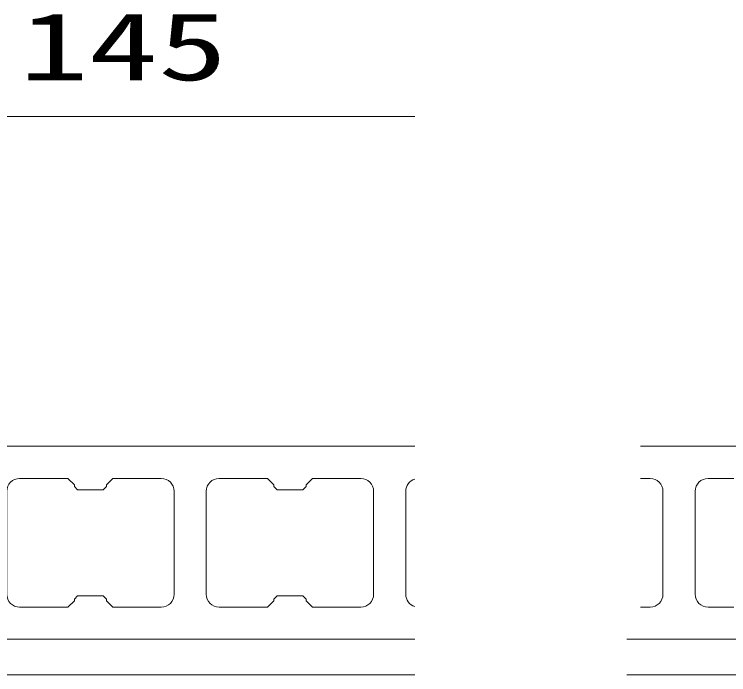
# Model space of a CAD drawing. Units: millimetres, scale not verified. Extents: x -12715 to 12220, y -3766 to 4210.
# Drawn here: x -3528.6 to -3417.6, y 2655.8 to 2758.4 of the extents above; entities that cross this region are included whole.
import ezdxf
from ezdxf.enums import TextEntityAlignment as Align

# ---------------------------------------------------------------- set-up
doc = ezdxf.new("R2010")
doc.units = ezdxf.units.MM
doc.header["$LTSCALE"] = 5.7
for name, color, linetype, lineweight in [('0-1_デッキ', 7, 'Continuous', 9), ('0-3_寸法', 7, 'Continuous', 9), ('0-5_根太', 4, 'Continuous', 9)]:
    doc.layers.add(name, color=color, linetype=linetype, lineweight=lineweight)
doc.styles.add('ＭＳ ゴシック', font='')
doc.styles.get('ＭＳ ゴシック').set_extended_font_data('MS Gothic')

# ---------------------------------------------------------------- blocks, each defined once
blk = doc.blocks.new('シンボル-12')
at = {"layer": '0-1_デッキ'}
for p, q in [((-9160, 600), (-10380.2, 600)), ((-10380.2, 400), (-10320, 400)), ((-9960, 400), (-9800, 400)), ((-10240, 320), (-10240, -320)), ((-10040, -320), (-10040, 320)), ((-10320, -400), (-10380.2, -400)), ((-9800, -400), (-9960, -400)), ((-10380.2, -600), (-9160, -600))]:
    blk.add_line(p, q, dxfattribs=at)
for centre, start, end in [((-10320, 320), 360, 90), ((-9960, 320), 90, 180), ((-10320, -320), 270, 360), ((-9960, -320), 180, 270)]:
    blk.add_arc(centre, 80, start, end, dxfattribs=at)
blk = doc.blocks.new('グループ-17-1')
at = {"layer": '0-1_デッキ'}
for p, q in [((-1210, 600), (-4825.4, 600)), ((-1150, 540), (-1210, 600)), ((-1150, 489.8), (-1150, 540)), ((-1196.9, 442.5), (-1157.6, 473.9)), ((-4490, 400), (-4190, 400)), ((-4190, 400), (-4150, 360)), ((-3950, 360), (-3910, 400)), ((-3910, 400), (-3610, 400)), ((-3250, 400), (-2950, 400)), ((-2950, 400), (-2910, 360)), ((-2710, 360), (-2670, 400)), ((-2670, 400), (-2370, 400)), ((-2010, 400), (-1850, 400)), ((-1240, 406.6), (-1240, 412.9)), ((-1225.5, 432.3), (-1203.8, 438.9)), ((-4150, 360), (-4150, 350)), ((-3950, 350), (-3950, 360)), ((-2910, 360), (-2910, 350)), ((-2710, 350), (-2710, 360)), ((-1168.5, 381.6), (-1221.5, 386.4)), ((-1150, 130), (-1150, 361.4)), ((-4770, 320), (-4770, -320)), ((-4570, -320), (-4570, 320)), ((-4150, 350), (-4130, 330)), ((-4130, 330), (-3970, 330)), ((-3970, 330), (-3950, 350)), ((-3530, 320), (-3530, -320)), ((-3330, -320), (-3330, 320)), ((-2910, 350), (-2890, 330)), ((-2890, 330), (-2730, 330)), ((-2730, 330), (-2710, 350)), ((-2290, 320), (-2290, -320)), ((-2090, -320), (-2090, 320)), ((-1770, 320), (-1770, -320)), ((-1450, 240), (-1390, 240)), ((-1390, 240), (-1350, 200)), ((-1350, 200), (-1350, 130)), ((-1350, 130), (-1340, 120)), ((-1340, 120), (-1160, 120)), ((-1160, 120), (-1150, 130)), ((-1550, -80), (-1550, 80)), ((-1340, -120), (-1350, -130)), ((-1350, -130), (-1350, -200)), ((-1160, -120), (-1340, -120)), ((-1150, -130), (-1160, -120)), ((-1150, -361.4), (-1150, -130)), ((-1350, -200), (-1390, -240)), ((-1390, -240), (-1450, -240)), ((-4130, -330), (-4150, -350)), ((-4150, -350), (-4150, -360)), ((-3970, -330), (-4130, -330)), ((-3950, -350), (-3970, -330)), ((-3950, -360), (-3950, -350)), ((-2890, -330), (-2910, -350)), ((-2910, -350), (-2910, -360)), ((-2730, -330), (-2890, -330)), ((-2710, -350), (-2730, -330)), ((-2710, -360), (-2710, -350)), ((-4150, -360), (-4190, -400)), ((-3910, -400), (-3950, -360)), ((-2910, -360), (-2950, -400)), ((-2670, -400), (-2710, -360)), ((-1221.5, -386.4), (-1168.5, -381.6)), ((-4190, -400), (-4490, -400)), ((-3610, -400), (-3910, -400)), ((-2950, -400), (-3250, -400)), ((-2370, -400), (-2670, -400)), ((-1850, -400), (-2010, -400)), ((-1240, -412.9), (-1240, -406.6)), ((-1203.8, -438.9), (-1225.5, -432.3)), ((-1157.6, -473.9), (-1196.9, -442.5)), ((-1150, -540), (-1150, -489.8)), ((-1210, -600), (-1150, -540)), ((-4825.4, -600), (-1210, -600))]:
    blk.add_line(p, q, dxfattribs=at)
for centre, radius, start, end in [((-1170.3, 489.8), 20.3, 308.6598, 360), ((-4490, 320), 80, 90, 180), ((-3610, 320), 80, 0.0088, 90), ((-3250, 320), 80, 90, 179.9912), ((-2370, 320), 80, 360, 90), ((-2010, 320), 80, 90, 180), ((-1850, 320), 80, 360, 90), ((-1219.7, 412.9), 20.3, 106.6992, 180), ((-1219.7, 406.6), 20.3, 180, 264.9204), ((-1209.6, 458.3), 20.3, 286.6992, 308.6598), ((-4850, 320), 80, 0.0088, 72.1252), ((-1170.3, 361.4), 20.3, 360, 84.9204), ((-1361.7, 73.5), 188.4, 117.9507, 178.0321), ((-1361.7, -73.5), 188.4, 181.9679, 242.0493), ((-4850, -320), 80, 287.8748, 360), ((-4490, -320), 80, 180, 270), ((-3610, -320), 80, 270, 360), ((-3250, -320), 80, 180, 270), ((-2370, -320), 80, 270, 0), ((-2010, -320), 80, 180, 270), ((-1850, -320), 80, 270, 0), ((-1219.7, -406.6), 20.3, 95.0796, 180), ((-1170.3, -361.4), 20.3, 275.0796, 360), ((-1219.7, -412.9), 20.3, 180, 253.3008), ((-1209.6, -458.3), 20.3, 51.3402, 73.3008), ((-1170.3, -489.8), 20.3, 0, 51.3402)]:
    blk.add_arc(centre, radius, start, end, dxfattribs=at)
blk = doc.blocks.new('シンボル-13')
at = {"layer": '0-1_デッキ'}
blk.add_blockref('グループ-17-1', (0, 0), dxfattribs=at)
blk = doc.blocks.new('グループ-191-1')
at = {"layer": '0-5_根太'}
for p, q in [((-148038.6, -10347.7), (-137614.2, -10347.7)), ((-148038.6, -10567.7), (-137614.2, -10567.7))]:
    blk.add_line(p, q, dxfattribs=at)

msp = doc.modelspace()

# ---------------------------------------------------------------- linework, layer by layer
at = {"layer": '0-3_寸法', "color": 4}
msp.add_line((-3558.219, 2742.549), (-3466.333, 2742.549), dxfattribs=at)
at = {"layer": '0-5_根太'}
for p, q in [((-3466.333, 2661.307), (-3703.219, 2661.307)), ((-3466.333, 2655.807), (-3703.219, 2655.807))]:
    msp.add_line(p, q, dxfattribs=at)

# ---------------------------------------------------------------- block references
at = {"layer": '0-1_デッキ', "yscale": 0.025}
for name, p, xscale in [('シンボル-13', (-3586.969, 2676.306), -0.025), ('シンボル-12', (-3171.765, 2676.306), 0.025)]:
    msp.add_blockref(name, p, dxfattribs=dict(at, xscale=xscale))
at = {"layer": '0-5_根太', "xscale": 0.025, "yscale": 0.025}
msp.add_blockref('グループ-191-1', (267.586, 2920), dxfattribs=at)

# ---------------------------------------------------------------- texts
at = {"layer": '0-3_寸法', "color": 4, "style": 'ＭＳ ゴシック', "width": 1.5}
msp.add_text('145', height=10.56, dxfattribs=at).set_placement((-3527.767, 2745.011), align=Align.BOTTOM_LEFT)

doc.saveas('drawing.dxf')
